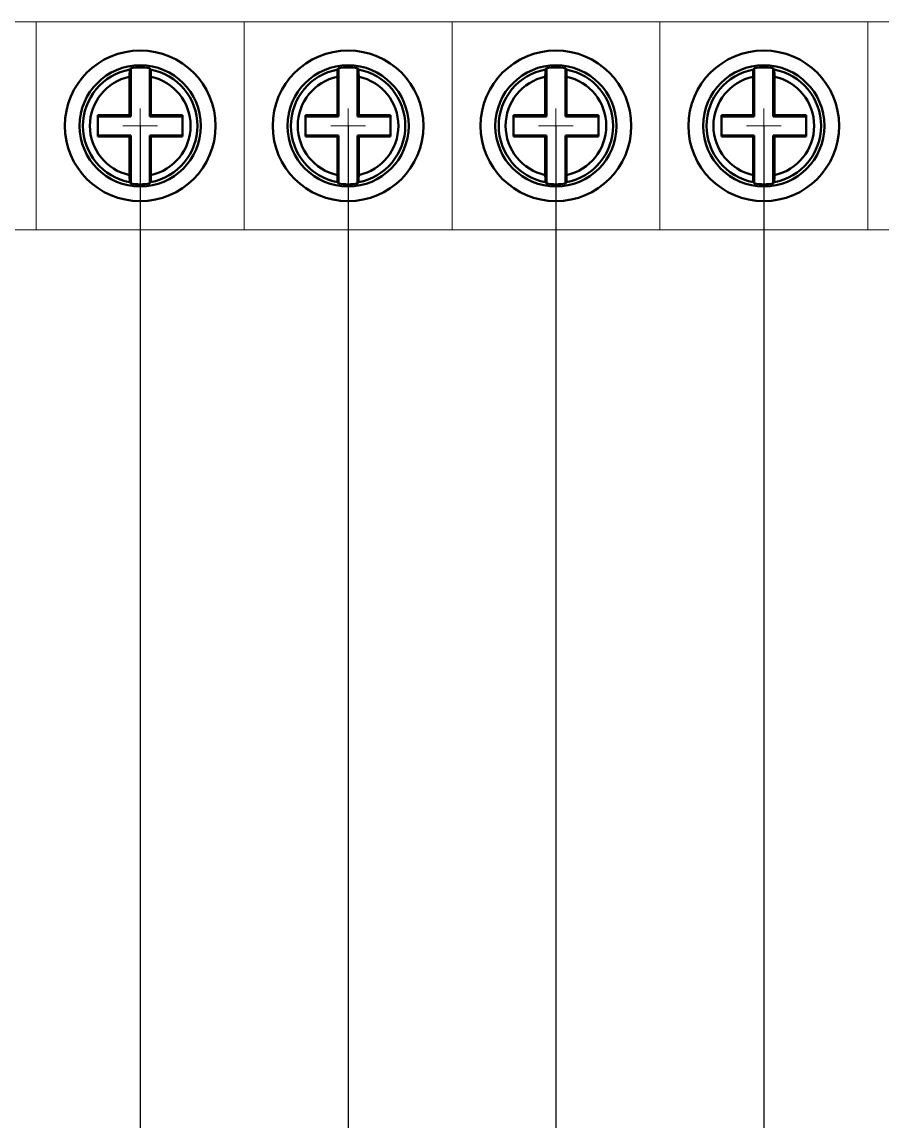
# Model space of a CAD drawing. Extents: x -1351 to 773, y -193 to 951.
# Drawn here: x 63.8 to 113.4, y -126.4 to -63 of the extents above; entities that cross this region are included whole.
import ezdxf

# ---------------------------------------------------------------- set-up
doc = ezdxf.new("R2010")
doc.units = 0
doc.header["$LTSCALE"] = 10
doc.header["$MEASUREMENT"] = 0
doc.layers.get('0').update_dxf_attribs({"linetype": 'CONTINUOUS'})
doc.layers.add('10000_FRONT', color=7, linetype='CONTINUOUS')
doc.layers.add('器件名称', color=7, linetype='CONTINUOUS')

msp = doc.modelspace()

# ---------------------------------------------------------------- linework, layer by layer
at = {"lineweight": 0}
for p, q in [((70.61, -68.976), (70.61, -67.976)), ((70.61, -67.976), (70.61, -69.976)), ((82.61, -68.976), (82.61, -67.976)), ((82.61, -67.976), (82.61, -69.976)), ((82.61, -68.976), (82.61, -67.976)), ((82.61, -67.976), (82.61, -69.976)), ((94.61, -68.976), (94.61, -67.976)), ((94.61, -67.976), (94.61, -69.976)), ((106.61, -68.976), (106.61, -67.976)), ((106.61, -67.976), (106.61, -69.976)), ((106.61, -68.976), (106.61, -67.976)), ((106.61, -67.976), (106.61, -69.976)), ((69.61, -68.976), (71.61, -68.976)), ((81.61, -68.976), (83.61, -68.976)), ((81.61, -68.976), (83.61, -68.976)), ((93.61, -68.976), (95.61, -68.976)), ((105.61, -68.976), (107.61, -68.976)), ((105.61, -68.976), (107.61, -68.976))]:
    msp.add_line(p, q, dxfattribs=at)
for points in [[(52.61, -74.976), (64.61, -74.976), (64.61, -62.976), (52.61, -62.976)], [(64.61, -74.976), (76.61, -74.976), (76.61, -62.976), (64.61, -62.976)], [(76.61, -74.976), (88.61, -74.976), (88.61, -62.976), (76.61, -62.976)], [(76.61, -74.976), (88.61, -74.976), (88.61, -62.976), (76.61, -62.976)], [(88.61, -74.976), (100.61, -74.976), (100.61, -62.976), (88.61, -62.976)], [(100.61, -74.976), (112.61, -74.976), (112.61, -62.976), (100.61, -62.976)], [(100.61, -74.976), (112.61, -74.976), (112.61, -62.976), (100.61, -62.976)], [(112.61, -74.976), (124.61, -74.976), (124.61, -62.976), (112.61, -62.976)]]:
    msp.add_lwpolyline(points, close=True, dxfattribs=at)
at = {"layer": '10000_FRONT', "color": 7, "linetype": 'Continuous', "lineweight": 50}
for p, q in [((69.998, -66.01), (69.997, -66.041)), ((69.999, -65.953), (69.998, -65.981)), ((69.998, -65.981), (69.998, -66.01)), ((70, -65.925), (69.999, -65.953)), ((70.001, -65.897), (70, -65.925)), ((70.002, -65.872), (70.001, -65.897)), ((70.003, -65.848), (70.002, -65.872)), ((70.004, -65.827), (70.003, -65.848)), ((70.005, -65.807), (70.004, -65.827)), ((70.007, -65.788), (70.005, -65.807)), ((70.008, -65.771), (70.007, -65.788)), ((70.009, -65.758), (70.008, -65.771)), ((70.011, -65.746), (70.009, -65.758)), ((70.013, -65.737), (70.011, -65.746)), ((70.014, -65.73), (70.013, -65.737)), ((70.016, -65.725), (70.014, -65.73)), ((70.022, -65.714), (70.016, -65.725)), ((70.028, -65.702), (70.022, -65.714)), ((70.034, -65.69), (70.028, -65.702)), ((70.041, -65.679), (70.034, -65.69)), ((70.047, -65.667), (70.041, -65.679)), ((70.053, -65.655), (70.047, -65.667)), ((70.06, -65.644), (70.053, -65.655)), ((70.06, -68.426), (70.06, -65.644)), ((71.16, -68.426), (71.16, -65.644)), ((71.166, -65.655), (71.16, -65.644)), ((71.172, -65.667), (71.166, -65.655)), ((71.178, -65.679), (71.172, -65.667)), ((71.185, -65.69), (71.178, -65.679)), ((71.191, -65.702), (71.185, -65.69)), ((71.197, -65.714), (71.191, -65.702)), ((71.203, -65.725), (71.197, -65.714)), ((71.205, -65.73), (71.203, -65.725)), ((71.207, -65.737), (71.205, -65.73)), ((71.208, -65.746), (71.207, -65.737)), ((71.21, -65.758), (71.208, -65.746)), ((71.211, -65.771), (71.21, -65.758)), ((71.213, -65.788), (71.211, -65.771)), ((71.214, -65.807), (71.213, -65.788)), ((71.215, -65.827), (71.214, -65.807)), ((71.216, -65.848), (71.215, -65.827)), ((71.218, -65.872), (71.216, -65.848)), ((71.219, -65.897), (71.218, -65.872)), ((71.22, -65.925), (71.219, -65.897)), ((71.22, -65.953), (71.22, -65.925)), ((71.221, -65.981), (71.22, -65.953)), ((71.221, -66.01), (71.221, -65.981)), ((71.222, -66.041), (71.221, -66.01)), ((81.998, -66.01), (81.997, -66.041)), ((81.998, -66.01), (81.997, -66.041)), ((81.999, -65.953), (81.998, -65.981)), ((81.999, -65.953), (81.998, -65.981)), ((81.998, -65.981), (81.998, -66.01)), ((81.998, -65.981), (81.998, -66.01)), ((82, -65.925), (81.999, -65.953)), ((82, -65.925), (81.999, -65.953)), ((82.001, -65.897), (82, -65.925)), ((82.001, -65.897), (82, -65.925)), ((82.002, -65.872), (82.001, -65.897)), ((82.002, -65.872), (82.001, -65.897)), ((82.003, -65.848), (82.002, -65.872)), ((82.003, -65.848), (82.002, -65.872)), ((82.004, -65.827), (82.003, -65.848)), ((82.004, -65.827), (82.003, -65.848)), ((82.005, -65.807), (82.004, -65.827)), ((82.005, -65.807), (82.004, -65.827)), ((82.007, -65.788), (82.005, -65.807)), ((82.007, -65.788), (82.005, -65.807)), ((82.008, -65.771), (82.007, -65.788)), ((82.008, -65.771), (82.007, -65.788)), ((82.009, -65.758), (82.008, -65.771)), ((82.009, -65.758), (82.008, -65.771)), ((82.011, -65.746), (82.009, -65.758)), ((82.011, -65.746), (82.009, -65.758)), ((82.013, -65.737), (82.011, -65.746)), ((82.013, -65.737), (82.011, -65.746)), ((82.014, -65.73), (82.013, -65.737)), ((82.014, -65.73), (82.013, -65.737)), ((82.016, -65.725), (82.014, -65.73)), ((82.016, -65.725), (82.014, -65.73)), ((82.022, -65.714), (82.016, -65.725)), ((82.022, -65.714), (82.016, -65.725)), ((82.028, -65.702), (82.022, -65.714)), ((82.028, -65.702), (82.022, -65.714)), ((82.034, -65.69), (82.028, -65.702)), ((82.034, -65.69), (82.028, -65.702)), ((82.041, -65.679), (82.034, -65.69)), ((82.041, -65.679), (82.034, -65.69)), ((82.047, -65.667), (82.041, -65.679)), ((82.047, -65.667), (82.041, -65.679)), ((82.053, -65.655), (82.047, -65.667)), ((82.053, -65.655), (82.047, -65.667)), ((82.06, -65.644), (82.053, -65.655)), ((82.06, -65.644), (82.053, -65.655)), ((82.06, -68.426), (82.06, -65.644)), ((82.06, -68.426), (82.06, -65.644)), ((83.16, -68.426), (83.16, -65.644)), ((83.166, -65.655), (83.16, -65.644)), ((83.16, -68.426), (83.16, -65.644)), ((83.166, -65.655), (83.16, -65.644)), ((83.172, -65.667), (83.166, -65.655)), ((83.172, -65.667), (83.166, -65.655)), ((83.178, -65.679), (83.172, -65.667)), ((83.178, -65.679), (83.172, -65.667)), ((83.185, -65.69), (83.178, -65.679)), ((83.185, -65.69), (83.178, -65.679)), ((83.191, -65.702), (83.185, -65.69)), ((83.191, -65.702), (83.185, -65.69)), ((83.197, -65.714), (83.191, -65.702)), ((83.197, -65.714), (83.191, -65.702)), ((83.203, -65.725), (83.197, -65.714)), ((83.203, -65.725), (83.197, -65.714)), ((83.205, -65.73), (83.203, -65.725)), ((83.205, -65.73), (83.203, -65.725)), ((83.207, -65.737), (83.205, -65.73)), ((83.207, -65.737), (83.205, -65.73)), ((83.208, -65.746), (83.207, -65.737)), ((83.208, -65.746), (83.207, -65.737)), ((83.21, -65.758), (83.208, -65.746)), ((83.21, -65.758), (83.208, -65.746)), ((83.211, -65.771), (83.21, -65.758)), ((83.211, -65.771), (83.21, -65.758)), ((83.213, -65.788), (83.211, -65.771)), ((83.213, -65.788), (83.211, -65.771)), ((83.214, -65.807), (83.213, -65.788)), ((83.214, -65.807), (83.213, -65.788)), ((83.215, -65.827), (83.214, -65.807)), ((83.215, -65.827), (83.214, -65.807)), ((83.216, -65.848), (83.215, -65.827)), ((83.216, -65.848), (83.215, -65.827)), ((83.218, -65.872), (83.216, -65.848)), ((83.218, -65.872), (83.216, -65.848)), ((83.219, -65.897), (83.218, -65.872)), ((83.219, -65.897), (83.218, -65.872)), ((83.22, -65.925), (83.219, -65.897)), ((83.22, -65.925), (83.219, -65.897)), ((83.22, -65.953), (83.22, -65.925)), ((83.22, -65.953), (83.22, -65.925)), ((83.221, -65.981), (83.22, -65.953)), ((83.221, -65.981), (83.22, -65.953)), ((83.221, -66.01), (83.221, -65.981)), ((83.221, -66.01), (83.221, -65.981)), ((83.222, -66.041), (83.221, -66.01)), ((83.222, -66.041), (83.221, -66.01)), ((93.998, -66.01), (93.997, -66.041)), ((93.999, -65.953), (93.998, -65.981)), ((93.998, -65.981), (93.998, -66.01)), ((94, -65.925), (93.999, -65.953)), ((94.001, -65.897), (94, -65.925)), ((94.002, -65.872), (94.001, -65.897)), ((94.003, -65.848), (94.002, -65.872)), ((94.004, -65.827), (94.003, -65.848)), ((94.005, -65.807), (94.004, -65.827)), ((94.007, -65.788), (94.005, -65.807)), ((94.008, -65.771), (94.007, -65.788)), ((94.009, -65.758), (94.008, -65.771)), ((94.011, -65.746), (94.009, -65.758)), ((94.013, -65.737), (94.011, -65.746)), ((94.014, -65.73), (94.013, -65.737)), ((94.016, -65.725), (94.014, -65.73)), ((94.022, -65.714), (94.016, -65.725)), ((94.028, -65.702), (94.022, -65.714)), ((94.034, -65.69), (94.028, -65.702)), ((94.041, -65.679), (94.034, -65.69)), ((94.047, -65.667), (94.041, -65.679)), ((94.053, -65.655), (94.047, -65.667)), ((94.06, -65.644), (94.053, -65.655)), ((94.06, -68.426), (94.06, -65.644)), ((95.16, -68.426), (95.16, -65.644)), ((95.166, -65.655), (95.16, -65.644)), ((95.172, -65.667), (95.166, -65.655)), ((95.178, -65.679), (95.172, -65.667)), ((95.185, -65.69), (95.178, -65.679)), ((95.191, -65.702), (95.185, -65.69)), ((95.197, -65.714), (95.191, -65.702)), ((95.203, -65.725), (95.197, -65.714)), ((95.205, -65.73), (95.203, -65.725)), ((95.207, -65.737), (95.205, -65.73)), ((95.208, -65.746), (95.207, -65.737)), ((95.21, -65.758), (95.208, -65.746)), ((95.211, -65.771), (95.21, -65.758)), ((95.213, -65.788), (95.211, -65.771)), ((95.214, -65.807), (95.213, -65.788)), ((95.215, -65.827), (95.214, -65.807)), ((95.216, -65.848), (95.215, -65.827)), ((95.218, -65.872), (95.216, -65.848)), ((95.219, -65.897), (95.218, -65.872)), ((95.22, -65.925), (95.219, -65.897)), ((95.22, -65.953), (95.22, -65.925)), ((95.221, -65.981), (95.22, -65.953)), ((95.221, -66.01), (95.221, -65.981)), ((95.222, -66.041), (95.221, -66.01)), ((105.998, -66.01), (105.997, -66.041)), ((105.998, -66.01), (105.997, -66.041)), ((105.999, -65.953), (105.998, -65.981)), ((105.999, -65.953), (105.998, -65.981)), ((105.998, -65.981), (105.998, -66.01)), ((105.998, -65.981), (105.998, -66.01)), ((106, -65.925), (105.999, -65.953)), ((106, -65.925), (105.999, -65.953)), ((106.001, -65.897), (106, -65.925)), ((106.001, -65.897), (106, -65.925)), ((106.002, -65.872), (106.001, -65.897)), ((106.002, -65.872), (106.001, -65.897)), ((106.003, -65.848), (106.002, -65.872)), ((106.003, -65.848), (106.002, -65.872)), ((106.004, -65.827), (106.003, -65.848)), ((106.004, -65.827), (106.003, -65.848)), ((106.005, -65.807), (106.004, -65.827)), ((106.005, -65.807), (106.004, -65.827)), ((106.007, -65.788), (106.005, -65.807)), ((106.007, -65.788), (106.005, -65.807)), ((106.008, -65.771), (106.007, -65.788)), ((106.008, -65.771), (106.007, -65.788)), ((106.009, -65.758), (106.008, -65.771)), ((106.009, -65.758), (106.008, -65.771)), ((106.011, -65.746), (106.009, -65.758)), ((106.011, -65.746), (106.009, -65.758)), ((106.013, -65.737), (106.011, -65.746)), ((106.013, -65.737), (106.011, -65.746)), ((106.014, -65.73), (106.013, -65.737)), ((106.014, -65.73), (106.013, -65.737)), ((106.016, -65.725), (106.014, -65.73)), ((106.016, -65.725), (106.014, -65.73)), ((106.022, -65.714), (106.016, -65.725)), ((106.022, -65.714), (106.016, -65.725)), ((106.028, -65.702), (106.022, -65.714)), ((106.028, -65.702), (106.022, -65.714)), ((106.034, -65.69), (106.028, -65.702)), ((106.034, -65.69), (106.028, -65.702)), ((106.041, -65.679), (106.034, -65.69)), ((106.041, -65.679), (106.034, -65.69)), ((106.047, -65.667), (106.041, -65.679)), ((106.047, -65.667), (106.041, -65.679)), ((106.053, -65.655), (106.047, -65.667)), ((106.053, -65.655), (106.047, -65.667)), ((106.06, -65.644), (106.053, -65.655)), ((106.06, -65.644), (106.053, -65.655)), ((106.06, -68.426), (106.06, -65.644)), ((106.06, -68.426), (106.06, -65.644)), ((107.16, -68.426), (107.16, -65.644)), ((107.166, -65.655), (107.16, -65.644)), ((107.16, -68.426), (107.16, -65.644)), ((107.166, -65.655), (107.16, -65.644)), ((107.172, -65.667), (107.166, -65.655)), ((107.172, -65.667), (107.166, -65.655)), ((107.178, -65.679), (107.172, -65.667)), ((107.178, -65.679), (107.172, -65.667)), ((107.185, -65.69), (107.178, -65.679)), ((107.185, -65.69), (107.178, -65.679)), ((107.191, -65.702), (107.185, -65.69)), ((107.191, -65.702), (107.185, -65.69)), ((107.197, -65.714), (107.191, -65.702)), ((107.197, -65.714), (107.191, -65.702)), ((107.203, -65.725), (107.197, -65.714)), ((107.203, -65.725), (107.197, -65.714)), ((107.205, -65.73), (107.203, -65.725)), ((107.205, -65.73), (107.203, -65.725)), ((107.207, -65.737), (107.205, -65.73)), ((107.207, -65.737), (107.205, -65.73)), ((107.208, -65.746), (107.207, -65.737)), ((107.208, -65.746), (107.207, -65.737)), ((107.21, -65.758), (107.208, -65.746)), ((107.21, -65.758), (107.208, -65.746)), ((107.211, -65.771), (107.21, -65.758)), ((107.211, -65.771), (107.21, -65.758)), ((107.213, -65.788), (107.211, -65.771)), ((107.213, -65.788), (107.211, -65.771)), ((107.214, -65.807), (107.213, -65.788)), ((107.214, -65.807), (107.213, -65.788)), ((107.215, -65.827), (107.214, -65.807)), ((107.215, -65.827), (107.214, -65.807)), ((107.216, -65.848), (107.215, -65.827)), ((107.216, -65.848), (107.215, -65.827)), ((107.218, -65.872), (107.216, -65.848)), ((107.218, -65.872), (107.216, -65.848)), ((107.219, -65.897), (107.218, -65.872)), ((107.219, -65.897), (107.218, -65.872)), ((107.22, -65.925), (107.219, -65.897)), ((107.22, -65.925), (107.219, -65.897)), ((107.22, -65.953), (107.22, -65.925)), ((107.22, -65.953), (107.22, -65.925)), ((107.221, -65.981), (107.22, -65.953)), ((107.221, -65.981), (107.22, -65.953)), ((107.221, -66.01), (107.221, -65.981)), ((107.221, -66.01), (107.221, -65.981)), ((107.222, -66.041), (107.221, -66.01)), ((107.222, -66.041), (107.221, -66.01)), ((69.997, -66.041), (69.997, -66.073)), ((69.997, -66.073), (69.997, -66.105)), ((69.997, -66.105), (69.997, -66.135)), ((69.997, -66.135), (69.997, -68.363)), ((71.222, -66.073), (71.222, -66.041)), ((71.222, -66.105), (71.222, -66.073)), ((71.222, -66.135), (71.222, -66.105)), ((71.222, -68.363), (71.222, -66.135)), ((81.997, -66.041), (81.997, -66.073)), ((81.997, -66.041), (81.997, -66.073)), ((81.997, -66.073), (81.997, -66.105)), ((81.997, -66.073), (81.997, -66.105)), ((81.997, -66.105), (81.997, -66.135)), ((81.997, -66.105), (81.997, -66.135)), ((81.997, -66.135), (81.997, -68.363)), ((81.997, -66.135), (81.997, -68.363)), ((83.222, -66.073), (83.222, -66.041)), ((83.222, -66.073), (83.222, -66.041)), ((83.222, -66.105), (83.222, -66.073)), ((83.222, -66.105), (83.222, -66.073)), ((83.222, -66.135), (83.222, -66.105)), ((83.222, -66.135), (83.222, -66.105)), ((83.222, -68.363), (83.222, -66.135)), ((83.222, -68.363), (83.222, -66.135)), ((93.997, -66.041), (93.997, -66.073)), ((93.997, -66.073), (93.997, -66.105)), ((93.997, -66.105), (93.997, -66.135)), ((93.997, -66.135), (93.997, -68.363)), ((95.222, -66.073), (95.222, -66.041)), ((95.222, -66.105), (95.222, -66.073)), ((95.222, -66.135), (95.222, -66.105)), ((95.222, -68.363), (95.222, -66.135)), ((105.997, -66.041), (105.997, -66.073)), ((105.997, -66.041), (105.997, -66.073)), ((105.997, -66.073), (105.997, -66.105)), ((105.997, -66.073), (105.997, -66.105)), ((105.997, -66.105), (105.997, -66.135)), ((105.997, -66.105), (105.997, -66.135)), ((105.997, -66.135), (105.997, -68.363)), ((105.997, -66.135), (105.997, -68.363)), ((107.222, -66.073), (107.222, -66.041)), ((107.222, -66.073), (107.222, -66.041)), ((107.222, -66.105), (107.222, -66.073)), ((107.222, -66.105), (107.222, -66.073)), ((107.222, -66.135), (107.222, -66.105)), ((107.222, -66.135), (107.222, -66.105)), ((107.222, -68.363), (107.222, -66.135)), ((107.222, -68.363), (107.222, -66.135)), ((69.997, -68.363), (68.16, -68.363)), ((68.16, -69.589), (68.16, -68.363)), ((70.06, -68.426), (68.16, -68.426)), ((69.997, -68.363), (70.06, -68.426)), ((71.16, -68.426), (71.222, -68.363)), ((73.06, -68.426), (71.16, -68.426)), ((73.06, -68.363), (71.222, -68.363)), ((73.06, -69.589), (73.06, -68.363)), ((81.997, -68.363), (80.16, -68.363)), ((80.16, -69.589), (80.16, -68.363)), ((81.997, -68.363), (80.16, -68.363)), ((80.16, -69.589), (80.16, -68.363)), ((82.06, -68.426), (80.16, -68.426)), ((82.06, -68.426), (80.16, -68.426)), ((81.997, -68.363), (82.06, -68.426)), ((81.997, -68.363), (82.06, -68.426)), ((83.16, -68.426), (83.222, -68.363)), ((83.16, -68.426), (83.222, -68.363)), ((85.06, -68.426), (83.16, -68.426)), ((85.06, -68.426), (83.16, -68.426)), ((85.06, -68.363), (83.222, -68.363)), ((85.06, -68.363), (83.222, -68.363)), ((85.06, -69.589), (85.06, -68.363)), ((85.06, -69.589), (85.06, -68.363)), ((93.997, -68.363), (92.16, -68.363)), ((92.16, -69.589), (92.16, -68.363)), ((94.06, -68.426), (92.16, -68.426)), ((93.997, -68.363), (94.06, -68.426)), ((95.16, -68.426), (95.222, -68.363)), ((97.06, -68.426), (95.16, -68.426)), ((97.06, -68.363), (95.222, -68.363)), ((97.06, -69.589), (97.06, -68.363)), ((105.997, -68.363), (104.16, -68.363)), ((104.16, -69.589), (104.16, -68.363)), ((105.997, -68.363), (104.16, -68.363)), ((104.16, -69.589), (104.16, -68.363)), ((106.06, -68.426), (104.16, -68.426)), ((106.06, -68.426), (104.16, -68.426)), ((105.997, -68.363), (106.06, -68.426)), ((105.997, -68.363), (106.06, -68.426)), ((107.16, -68.426), (107.222, -68.363)), ((107.16, -68.426), (107.222, -68.363)), ((109.06, -68.426), (107.16, -68.426)), ((109.06, -68.426), (107.16, -68.426)), ((109.06, -68.363), (107.222, -68.363)), ((109.06, -68.363), (107.222, -68.363)), ((109.06, -69.589), (109.06, -68.363)), ((109.06, -69.589), (109.06, -68.363)), ((70.06, -69.526), (68.16, -69.526)), ((68.16, -69.589), (69.997, -69.589)), ((70.06, -69.526), (69.997, -69.589)), ((69.997, -69.589), (69.997, -71.817)), ((70.06, -72.309), (70.06, -69.526)), ((71.222, -69.589), (71.16, -69.526)), ((73.06, -69.526), (71.16, -69.526)), ((71.16, -72.309), (71.16, -69.526)), ((71.222, -69.589), (73.06, -69.589)), ((71.222, -71.817), (71.222, -69.589)), ((82.06, -69.526), (80.16, -69.526)), ((82.06, -69.526), (80.16, -69.526)), ((80.16, -69.589), (81.997, -69.589)), ((80.16, -69.589), (81.997, -69.589)), ((82.06, -69.526), (81.997, -69.589)), ((82.06, -69.526), (81.997, -69.589)), ((81.997, -69.589), (81.997, -71.817)), ((81.997, -69.589), (81.997, -71.817)), ((82.06, -72.309), (82.06, -69.526)), ((82.06, -72.309), (82.06, -69.526)), ((83.222, -69.589), (83.16, -69.526)), ((85.06, -69.526), (83.16, -69.526)), ((83.16, -72.309), (83.16, -69.526)), ((83.222, -69.589), (83.16, -69.526)), ((85.06, -69.526), (83.16, -69.526)), ((83.16, -72.309), (83.16, -69.526)), ((83.222, -69.589), (85.06, -69.589)), ((83.222, -71.817), (83.222, -69.589)), ((83.222, -69.589), (85.06, -69.589)), ((83.222, -71.817), (83.222, -69.589)), ((94.06, -69.526), (92.16, -69.526)), ((92.16, -69.589), (93.997, -69.589)), ((94.06, -69.526), (93.997, -69.589)), ((93.997, -69.589), (93.997, -71.817)), ((94.06, -72.309), (94.06, -69.526)), ((95.222, -69.589), (95.16, -69.526)), ((97.06, -69.526), (95.16, -69.526)), ((95.16, -72.309), (95.16, -69.526)), ((95.222, -69.589), (97.06, -69.589)), ((95.222, -71.817), (95.222, -69.589)), ((106.06, -69.526), (104.16, -69.526)), ((106.06, -69.526), (104.16, -69.526)), ((104.16, -69.589), (105.997, -69.589)), ((104.16, -69.589), (105.997, -69.589)), ((106.06, -69.526), (105.997, -69.589)), ((106.06, -69.526), (105.997, -69.589)), ((105.997, -69.589), (105.997, -71.817)), ((105.997, -69.589), (105.997, -71.817)), ((106.06, -72.309), (106.06, -69.526)), ((106.06, -72.309), (106.06, -69.526)), ((107.222, -69.589), (107.16, -69.526)), ((109.06, -69.526), (107.16, -69.526)), ((107.16, -72.309), (107.16, -69.526)), ((107.222, -69.589), (107.16, -69.526)), ((109.06, -69.526), (107.16, -69.526)), ((107.16, -72.309), (107.16, -69.526)), ((107.222, -69.589), (109.06, -69.589)), ((107.222, -71.817), (107.222, -69.589)), ((107.222, -69.589), (109.06, -69.589)), ((107.222, -71.817), (107.222, -69.589)), ((69.997, -71.817), (69.997, -71.847)), ((69.997, -71.847), (69.997, -71.879)), ((69.997, -71.879), (69.997, -71.911)), ((69.997, -71.911), (69.998, -71.942)), ((69.998, -71.942), (69.998, -71.971)), ((69.998, -71.971), (69.999, -71.999)), ((69.999, -71.999), (70, -72.028)), ((70, -72.028), (70.001, -72.055)), ((70.001, -72.055), (70.002, -72.081)), ((70.002, -72.081), (70.003, -72.104)), ((70.003, -72.104), (70.004, -72.125)), ((70.004, -72.125), (70.005, -72.146)), ((70.005, -72.146), (70.007, -72.164)), ((70.007, -72.164), (70.008, -72.181)), ((70.008, -72.181), (70.009, -72.194)), ((70.009, -72.194), (70.011, -72.206)), ((70.011, -72.206), (70.013, -72.215)), ((70.013, -72.215), (70.014, -72.222)), ((70.014, -72.222), (70.016, -72.227)), ((70.016, -72.227), (70.022, -72.238)), ((70.022, -72.238), (70.028, -72.25)), ((70.028, -72.25), (70.034, -72.262)), ((70.034, -72.262), (70.041, -72.273)), ((70.041, -72.273), (70.047, -72.285)), ((70.047, -72.285), (70.053, -72.297)), ((70.053, -72.297), (70.06, -72.309)), ((71.16, -72.309), (71.166, -72.297)), ((71.166, -72.297), (71.172, -72.285)), ((71.172, -72.285), (71.178, -72.273)), ((71.178, -72.273), (71.185, -72.262)), ((71.185, -72.262), (71.191, -72.25)), ((71.191, -72.25), (71.197, -72.238)), ((71.197, -72.238), (71.203, -72.227)), ((71.203, -72.227), (71.205, -72.222)), ((71.205, -72.222), (71.207, -72.215)), ((71.207, -72.215), (71.208, -72.206)), ((71.208, -72.206), (71.21, -72.194)), ((71.21, -72.194), (71.211, -72.181)), ((71.211, -72.181), (71.213, -72.164)), ((71.213, -72.164), (71.214, -72.146)), ((71.214, -72.146), (71.215, -72.125)), ((71.215, -72.125), (71.216, -72.104)), ((71.216, -72.104), (71.218, -72.081)), ((71.218, -72.081), (71.219, -72.055)), ((71.219, -72.055), (71.22, -72.028)), ((71.22, -71.999), (71.221, -71.971)), ((71.22, -72.028), (71.22, -71.999)), ((71.221, -71.942), (71.222, -71.911)), ((71.221, -71.971), (71.221, -71.942)), ((71.222, -71.847), (71.222, -71.817)), ((71.222, -71.879), (71.222, -71.847)), ((71.222, -71.911), (71.222, -71.879)), ((81.997, -71.817), (81.997, -71.847)), ((81.997, -71.817), (81.997, -71.847)), ((81.997, -71.847), (81.997, -71.879)), ((81.997, -71.847), (81.997, -71.879)), ((81.997, -71.879), (81.997, -71.911)), ((81.997, -71.879), (81.997, -71.911)), ((81.997, -71.911), (81.998, -71.942)), ((81.997, -71.911), (81.998, -71.942)), ((81.998, -71.942), (81.998, -71.971)), ((81.998, -71.942), (81.998, -71.971)), ((81.998, -71.971), (81.999, -71.999)), ((81.998, -71.971), (81.999, -71.999)), ((81.999, -71.999), (82, -72.028)), ((81.999, -71.999), (82, -72.028)), ((82, -72.028), (82.001, -72.055)), ((82, -72.028), (82.001, -72.055)), ((82.001, -72.055), (82.002, -72.081)), ((82.001, -72.055), (82.002, -72.081)), ((82.002, -72.081), (82.003, -72.104)), ((82.002, -72.081), (82.003, -72.104)), ((82.003, -72.104), (82.004, -72.125)), ((82.003, -72.104), (82.004, -72.125)), ((82.004, -72.125), (82.005, -72.146)), ((82.004, -72.125), (82.005, -72.146)), ((82.005, -72.146), (82.007, -72.164)), ((82.005, -72.146), (82.007, -72.164)), ((82.007, -72.164), (82.008, -72.181)), ((82.007, -72.164), (82.008, -72.181)), ((82.008, -72.181), (82.009, -72.194)), ((82.008, -72.181), (82.009, -72.194)), ((82.009, -72.194), (82.011, -72.206)), ((82.009, -72.194), (82.011, -72.206)), ((82.011, -72.206), (82.013, -72.215)), ((82.011, -72.206), (82.013, -72.215)), ((82.013, -72.215), (82.014, -72.222)), ((82.013, -72.215), (82.014, -72.222)), ((82.014, -72.222), (82.016, -72.227)), ((82.014, -72.222), (82.016, -72.227)), ((82.016, -72.227), (82.022, -72.238)), ((82.016, -72.227), (82.022, -72.238)), ((82.022, -72.238), (82.028, -72.25)), ((82.022, -72.238), (82.028, -72.25)), ((82.028, -72.25), (82.034, -72.262)), ((82.028, -72.25), (82.034, -72.262)), ((82.034, -72.262), (82.041, -72.273)), ((82.034, -72.262), (82.041, -72.273)), ((82.041, -72.273), (82.047, -72.285)), ((82.041, -72.273), (82.047, -72.285)), ((82.047, -72.285), (82.053, -72.297)), ((82.047, -72.285), (82.053, -72.297)), ((82.053, -72.297), (82.06, -72.309)), ((82.053, -72.297), (82.06, -72.309)), ((83.16, -72.309), (83.166, -72.297)), ((83.16, -72.309), (83.166, -72.297)), ((83.166, -72.297), (83.172, -72.285)), ((83.166, -72.297), (83.172, -72.285)), ((83.172, -72.285), (83.178, -72.273)), ((83.172, -72.285), (83.178, -72.273)), ((83.178, -72.273), (83.185, -72.262)), ((83.178, -72.273), (83.185, -72.262)), ((83.185, -72.262), (83.191, -72.25)), ((83.185, -72.262), (83.191, -72.25)), ((83.191, -72.25), (83.197, -72.238)), ((83.191, -72.25), (83.197, -72.238)), ((83.197, -72.238), (83.203, -72.227)), ((83.197, -72.238), (83.203, -72.227)), ((83.203, -72.227), (83.205, -72.222)), ((83.203, -72.227), (83.205, -72.222)), ((83.205, -72.222), (83.207, -72.215)), ((83.205, -72.222), (83.207, -72.215)), ((83.207, -72.215), (83.208, -72.206)), ((83.207, -72.215), (83.208, -72.206)), ((83.208, -72.206), (83.21, -72.194)), ((83.208, -72.206), (83.21, -72.194)), ((83.21, -72.194), (83.211, -72.181)), ((83.21, -72.194), (83.211, -72.181)), ((83.211, -72.181), (83.213, -72.164)), ((83.211, -72.181), (83.213, -72.164)), ((83.213, -72.164), (83.214, -72.146)), ((83.213, -72.164), (83.214, -72.146)), ((83.214, -72.146), (83.215, -72.125)), ((83.214, -72.146), (83.215, -72.125)), ((83.215, -72.125), (83.216, -72.104)), ((83.215, -72.125), (83.216, -72.104)), ((83.216, -72.104), (83.218, -72.081)), ((83.216, -72.104), (83.218, -72.081)), ((83.218, -72.081), (83.219, -72.055)), ((83.218, -72.081), (83.219, -72.055)), ((83.219, -72.055), (83.22, -72.028)), ((83.219, -72.055), (83.22, -72.028)), ((83.22, -71.999), (83.221, -71.971)), ((83.22, -71.999), (83.221, -71.971)), ((83.22, -72.028), (83.22, -71.999)), ((83.22, -72.028), (83.22, -71.999)), ((83.221, -71.942), (83.222, -71.911)), ((83.221, -71.942), (83.222, -71.911)), ((83.221, -71.971), (83.221, -71.942)), ((83.221, -71.971), (83.221, -71.942)), ((83.222, -71.847), (83.222, -71.817)), ((83.222, -71.847), (83.222, -71.817)), ((83.222, -71.879), (83.222, -71.847)), ((83.222, -71.879), (83.222, -71.847)), ((83.222, -71.911), (83.222, -71.879)), ((83.222, -71.911), (83.222, -71.879)), ((93.997, -71.817), (93.997, -71.847)), ((93.997, -71.847), (93.997, -71.879)), ((93.997, -71.879), (93.997, -71.911)), ((93.997, -71.911), (93.998, -71.942)), ((93.998, -71.942), (93.998, -71.971)), ((93.998, -71.971), (93.999, -71.999)), ((93.999, -71.999), (94, -72.028)), ((94, -72.028), (94.001, -72.055)), ((94.001, -72.055), (94.002, -72.081)), ((94.002, -72.081), (94.003, -72.104)), ((94.003, -72.104), (94.004, -72.125)), ((94.004, -72.125), (94.005, -72.146)), ((94.005, -72.146), (94.007, -72.164)), ((94.007, -72.164), (94.008, -72.181)), ((94.008, -72.181), (94.009, -72.194)), ((94.009, -72.194), (94.011, -72.206)), ((94.011, -72.206), (94.013, -72.215)), ((94.013, -72.215), (94.014, -72.222)), ((94.014, -72.222), (94.016, -72.227)), ((94.016, -72.227), (94.022, -72.238)), ((94.022, -72.238), (94.028, -72.25)), ((94.028, -72.25), (94.034, -72.262)), ((94.034, -72.262), (94.041, -72.273)), ((94.041, -72.273), (94.047, -72.285)), ((94.047, -72.285), (94.053, -72.297)), ((94.053, -72.297), (94.06, -72.309)), ((95.16, -72.309), (95.166, -72.297)), ((95.166, -72.297), (95.172, -72.285)), ((95.172, -72.285), (95.178, -72.273)), ((95.178, -72.273), (95.185, -72.262)), ((95.185, -72.262), (95.191, -72.25)), ((95.191, -72.25), (95.197, -72.238)), ((95.197, -72.238), (95.203, -72.227)), ((95.203, -72.227), (95.205, -72.222)), ((95.205, -72.222), (95.207, -72.215)), ((95.207, -72.215), (95.208, -72.206)), ((95.208, -72.206), (95.21, -72.194)), ((95.21, -72.194), (95.211, -72.181)), ((95.211, -72.181), (95.213, -72.164)), ((95.213, -72.164), (95.214, -72.146)), ((95.214, -72.146), (95.215, -72.125)), ((95.215, -72.125), (95.216, -72.104)), ((95.216, -72.104), (95.218, -72.081)), ((95.218, -72.081), (95.219, -72.055)), ((95.219, -72.055), (95.22, -72.028)), ((95.22, -71.999), (95.221, -71.971)), ((95.22, -72.028), (95.22, -71.999)), ((95.221, -71.942), (95.222, -71.911)), ((95.221, -71.971), (95.221, -71.942)), ((95.222, -71.847), (95.222, -71.817)), ((95.222, -71.879), (95.222, -71.847)), ((95.222, -71.911), (95.222, -71.879)), ((105.997, -71.817), (105.997, -71.847)), ((105.997, -71.817), (105.997, -71.847)), ((105.997, -71.847), (105.997, -71.879)), ((105.997, -71.847), (105.997, -71.879)), ((105.997, -71.879), (105.997, -71.911)), ((105.997, -71.879), (105.997, -71.911)), ((105.997, -71.911), (105.998, -71.942)), ((105.997, -71.911), (105.998, -71.942)), ((105.998, -71.942), (105.998, -71.971)), ((105.998, -71.942), (105.998, -71.971)), ((105.998, -71.971), (105.999, -71.999)), ((105.998, -71.971), (105.999, -71.999)), ((105.999, -71.999), (106, -72.028)), ((105.999, -71.999), (106, -72.028)), ((106, -72.028), (106.001, -72.055)), ((106, -72.028), (106.001, -72.055)), ((106.001, -72.055), (106.002, -72.081)), ((106.001, -72.055), (106.002, -72.081)), ((106.002, -72.081), (106.003, -72.104)), ((106.002, -72.081), (106.003, -72.104)), ((106.003, -72.104), (106.004, -72.125)), ((106.003, -72.104), (106.004, -72.125)), ((106.004, -72.125), (106.005, -72.146)), ((106.004, -72.125), (106.005, -72.146)), ((106.005, -72.146), (106.007, -72.164)), ((106.005, -72.146), (106.007, -72.164)), ((106.007, -72.164), (106.008, -72.181)), ((106.007, -72.164), (106.008, -72.181)), ((106.008, -72.181), (106.009, -72.194)), ((106.008, -72.181), (106.009, -72.194)), ((106.009, -72.194), (106.011, -72.206)), ((106.009, -72.194), (106.011, -72.206)), ((106.011, -72.206), (106.013, -72.215)), ((106.011, -72.206), (106.013, -72.215)), ((106.013, -72.215), (106.014, -72.222)), ((106.013, -72.215), (106.014, -72.222)), ((106.014, -72.222), (106.016, -72.227)), ((106.014, -72.222), (106.016, -72.227)), ((106.016, -72.227), (106.022, -72.238)), ((106.016, -72.227), (106.022, -72.238)), ((106.022, -72.238), (106.028, -72.25)), ((106.022, -72.238), (106.028, -72.25)), ((106.028, -72.25), (106.034, -72.262)), ((106.028, -72.25), (106.034, -72.262)), ((106.034, -72.262), (106.041, -72.273)), ((106.034, -72.262), (106.041, -72.273)), ((106.041, -72.273), (106.047, -72.285)), ((106.041, -72.273), (106.047, -72.285)), ((106.047, -72.285), (106.053, -72.297)), ((106.047, -72.285), (106.053, -72.297)), ((106.053, -72.297), (106.06, -72.309)), ((106.053, -72.297), (106.06, -72.309)), ((107.16, -72.309), (107.166, -72.297)), ((107.16, -72.309), (107.166, -72.297)), ((107.166, -72.297), (107.172, -72.285)), ((107.166, -72.297), (107.172, -72.285)), ((107.172, -72.285), (107.178, -72.273)), ((107.172, -72.285), (107.178, -72.273)), ((107.178, -72.273), (107.185, -72.262)), ((107.178, -72.273), (107.185, -72.262)), ((107.185, -72.262), (107.191, -72.25)), ((107.185, -72.262), (107.191, -72.25)), ((107.191, -72.25), (107.197, -72.238)), ((107.191, -72.25), (107.197, -72.238)), ((107.197, -72.238), (107.203, -72.227)), ((107.197, -72.238), (107.203, -72.227)), ((107.203, -72.227), (107.205, -72.222)), ((107.203, -72.227), (107.205, -72.222)), ((107.205, -72.222), (107.207, -72.215)), ((107.205, -72.222), (107.207, -72.215)), ((107.207, -72.215), (107.208, -72.206)), ((107.207, -72.215), (107.208, -72.206)), ((107.208, -72.206), (107.21, -72.194)), ((107.208, -72.206), (107.21, -72.194)), ((107.21, -72.194), (107.211, -72.181)), ((107.21, -72.194), (107.211, -72.181)), ((107.211, -72.181), (107.213, -72.164)), ((107.211, -72.181), (107.213, -72.164)), ((107.213, -72.164), (107.214, -72.146)), ((107.213, -72.164), (107.214, -72.146)), ((107.214, -72.146), (107.215, -72.125)), ((107.214, -72.146), (107.215, -72.125)), ((107.215, -72.125), (107.216, -72.104)), ((107.215, -72.125), (107.216, -72.104)), ((107.216, -72.104), (107.218, -72.081)), ((107.216, -72.104), (107.218, -72.081)), ((107.218, -72.081), (107.219, -72.055)), ((107.218, -72.081), (107.219, -72.055)), ((107.219, -72.055), (107.22, -72.028)), ((107.219, -72.055), (107.22, -72.028)), ((107.22, -71.999), (107.221, -71.971)), ((107.22, -71.999), (107.221, -71.971)), ((107.22, -72.028), (107.22, -71.999)), ((107.22, -72.028), (107.22, -71.999)), ((107.221, -71.942), (107.222, -71.911)), ((107.221, -71.942), (107.222, -71.911)), ((107.221, -71.971), (107.221, -71.942)), ((107.221, -71.971), (107.221, -71.942)), ((107.222, -71.847), (107.222, -71.817)), ((107.222, -71.847), (107.222, -71.817)), ((107.222, -71.879), (107.222, -71.847)), ((107.222, -71.879), (107.222, -71.847)), ((107.222, -71.911), (107.222, -71.879)), ((107.222, -71.911), (107.222, -71.879))]:
    msp.add_line(p, q, dxfattribs=at)
for centre, radius, start, end in [((70.61, -68.976), 4.35, 0, 180), ((82.61, -68.976), 4.35, 0, 180), ((82.61, -68.976), 4.35, 0, 180), ((94.61, -68.976), 4.35, 0, 180), ((94.61, -68.976), 4.35, 0, 180), ((106.61, -68.976), 4.35, 0, 180), ((106.61, -68.976), 4.35, 0, 180), ((70.61, -68.976), 3.5, 0, 180), ((70.61, -68.976), 3.304, 100.35123, 180), ((70.61, -68.976), 3.378, 80.62815, 99.37189), ((70.61, -68.976), 3.304, 0, 79.6488), ((82.61, -68.976), 3.5, 0, 180), ((82.61, -68.976), 3.5, 0, 180), ((82.61, -68.976), 3.304, 100.35123, 180), ((82.61, -68.976), 3.304, 100.35123, 180), ((82.61, -68.976), 3.378, 80.62815, 99.37189), ((82.61, -68.976), 3.378, 80.62815, 99.37189), ((82.61, -68.976), 3.304, 0, 79.6488), ((82.61, -68.976), 3.304, 0, 79.6488), ((94.61, -68.976), 3.5, 0, 180), ((94.61, -68.976), 3.304, 100.35123, 180), ((94.61, -68.976), 3.378, 80.62815, 99.37189), ((94.61, -68.976), 3.304, 0, 79.6488), ((106.61, -68.976), 3.5, 0, 180), ((106.61, -68.976), 3.5, 0, 180), ((106.61, -68.976), 3.304, 100.35123, 180), ((106.61, -68.976), 3.304, 100.35123, 180), ((106.61, -68.976), 3.378, 80.62815, 99.37189), ((106.61, -68.976), 3.378, 80.62815, 99.37189), ((106.61, -68.976), 3.304, 0, 79.6488), ((106.61, -68.976), 3.304, 0, 79.6488), ((70.61, -68.976), 2.906, 102.17541, 257.82459), ((70.61, -68.976), 2.906, 282.17537, 77.82463), ((82.61, -68.976), 2.906, 102.17541, 257.82459), ((82.61, -68.976), 2.906, 102.17541, 257.82459), ((82.61, -68.976), 2.906, 282.17537, 77.82463), ((82.61, -68.976), 2.906, 282.17537, 77.82463), ((94.61, -68.976), 2.906, 102.17541, 257.82459), ((94.61, -68.976), 2.906, 282.17537, 77.82463), ((106.61, -68.976), 2.906, 102.17541, 257.82459), ((106.61, -68.976), 2.906, 102.17541, 257.82459), ((106.61, -68.976), 2.906, 282.17537, 77.82463), ((106.61, -68.976), 2.906, 282.17537, 77.82463), ((70.61, -68.976), 4.35, 180, 0), ((70.61, -68.976), 3.5, 180, 0), ((70.61, -68.976), 3.304, 180, 259.64877), ((70.61, -68.976), 3.304, 280.35119, 0), ((82.61, -68.976), 4.35, 180, 0), ((82.61, -68.976), 4.35, 180, 0), ((82.61, -68.976), 3.5, 180, 0), ((82.61, -68.976), 3.5, 180, 0), ((82.61, -68.976), 3.304, 180, 259.64877), ((82.61, -68.976), 3.304, 180, 259.64877), ((82.61, -68.976), 3.304, 280.35119, 0), ((82.61, -68.976), 3.304, 280.35119, 0), ((94.61, -68.976), 4.35, 180, 0), ((94.61, -68.976), 4.35, 180, 0), ((94.61, -68.976), 3.5, 180, 0), ((94.61, -68.976), 3.304, 180, 259.64877), ((94.61, -68.976), 3.304, 280.35119, 0), ((106.61, -68.976), 4.35, 180, 0), ((106.61, -68.976), 4.35, 180, 0), ((106.61, -68.976), 3.5, 180, 0), ((106.61, -68.976), 3.5, 180, 0), ((106.61, -68.976), 3.304, 180, 259.64877), ((106.61, -68.976), 3.304, 180, 259.64877), ((106.61, -68.976), 3.304, 280.35119, 0), ((106.61, -68.976), 3.304, 280.35119, 0), ((70.61, -68.976), 3.378, 260.62811, 279.37185), ((82.61, -68.976), 3.378, 260.62811, 279.37185), ((82.61, -68.976), 3.378, 260.62811, 279.37185), ((94.61, -68.976), 3.378, 260.62811, 279.37185), ((106.61, -68.976), 3.378, 260.62811, 279.37185), ((106.61, -68.976), 3.378, 260.62811, 279.37185)]:
    msp.add_arc(centre, radius, start, end, dxfattribs=at)
at = {"layer": '器件名称', "color": 7, "linetype": 'Continuous'}
for p, q in [((70.61, -68.976), (70.61, -188.976)), ((82.61, -68.976), (82.61, -188.976)), ((94.61, -68.976), (94.61, -188.976)), ((106.61, -68.976), (106.61, -188.976))]:
    msp.add_line(p, q, dxfattribs=at)

doc.saveas('drawing.dxf')
